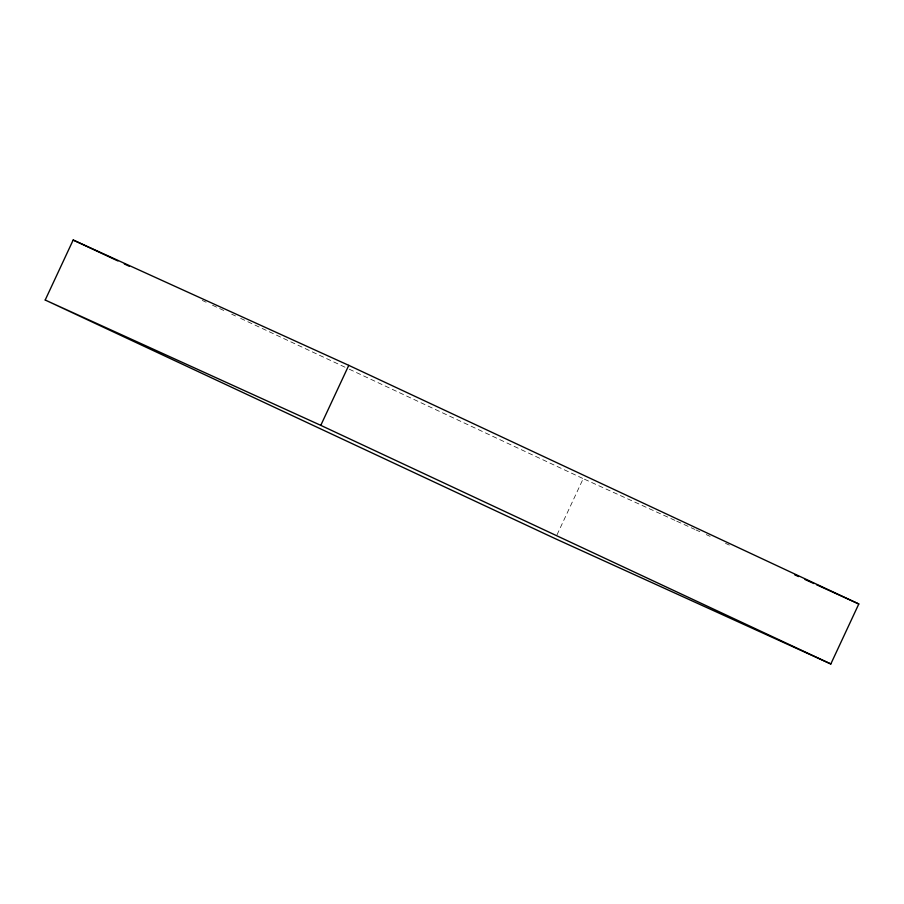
<?xml version="1.0" encoding="UTF-8"?>
<svg xmlns="http://www.w3.org/2000/svg" width="904" height="904" viewBox="0 0 904 904"><rect width="100%" height="100%" fill="white"/><g stroke="black" fill="none" stroke-linecap="round" stroke-linejoin="round"><path stroke-width="0.68" stroke-dasharray="4.52 3.39" d="M557.011 534.829L583.216 478.645L675.503 520.614M676.78 521.201L694.724 529.36M696.012 529.947L699.854 531.688M706.261 534.603L710.115 536.354M725.494 543.349L729.336 545.101M202.281 300.422L206.123 302.218M212.508 305.213L225.299 311.191M231.684 314.185L235.526 315.971M240.633 318.366L348.006 368.606M349.283 369.205L583.216 478.645"/><path stroke-width="1.36" d="M45.2 300.026L73.179 240.023L348.774 365.352L858.8 603.974L830.821 663.977L555.226 538.648L45.2 300.026L320.784 425.355L830.821 663.977M320.784 425.355L348.774 365.352M794.706 574.82L798.56 576.571M804.967 579.487L813.939 583.566M816.504 584.73L858.8 603.974M73.179 240.023L117.915 260.951M124.311 263.945L129.43 266.341"/></g></svg>
